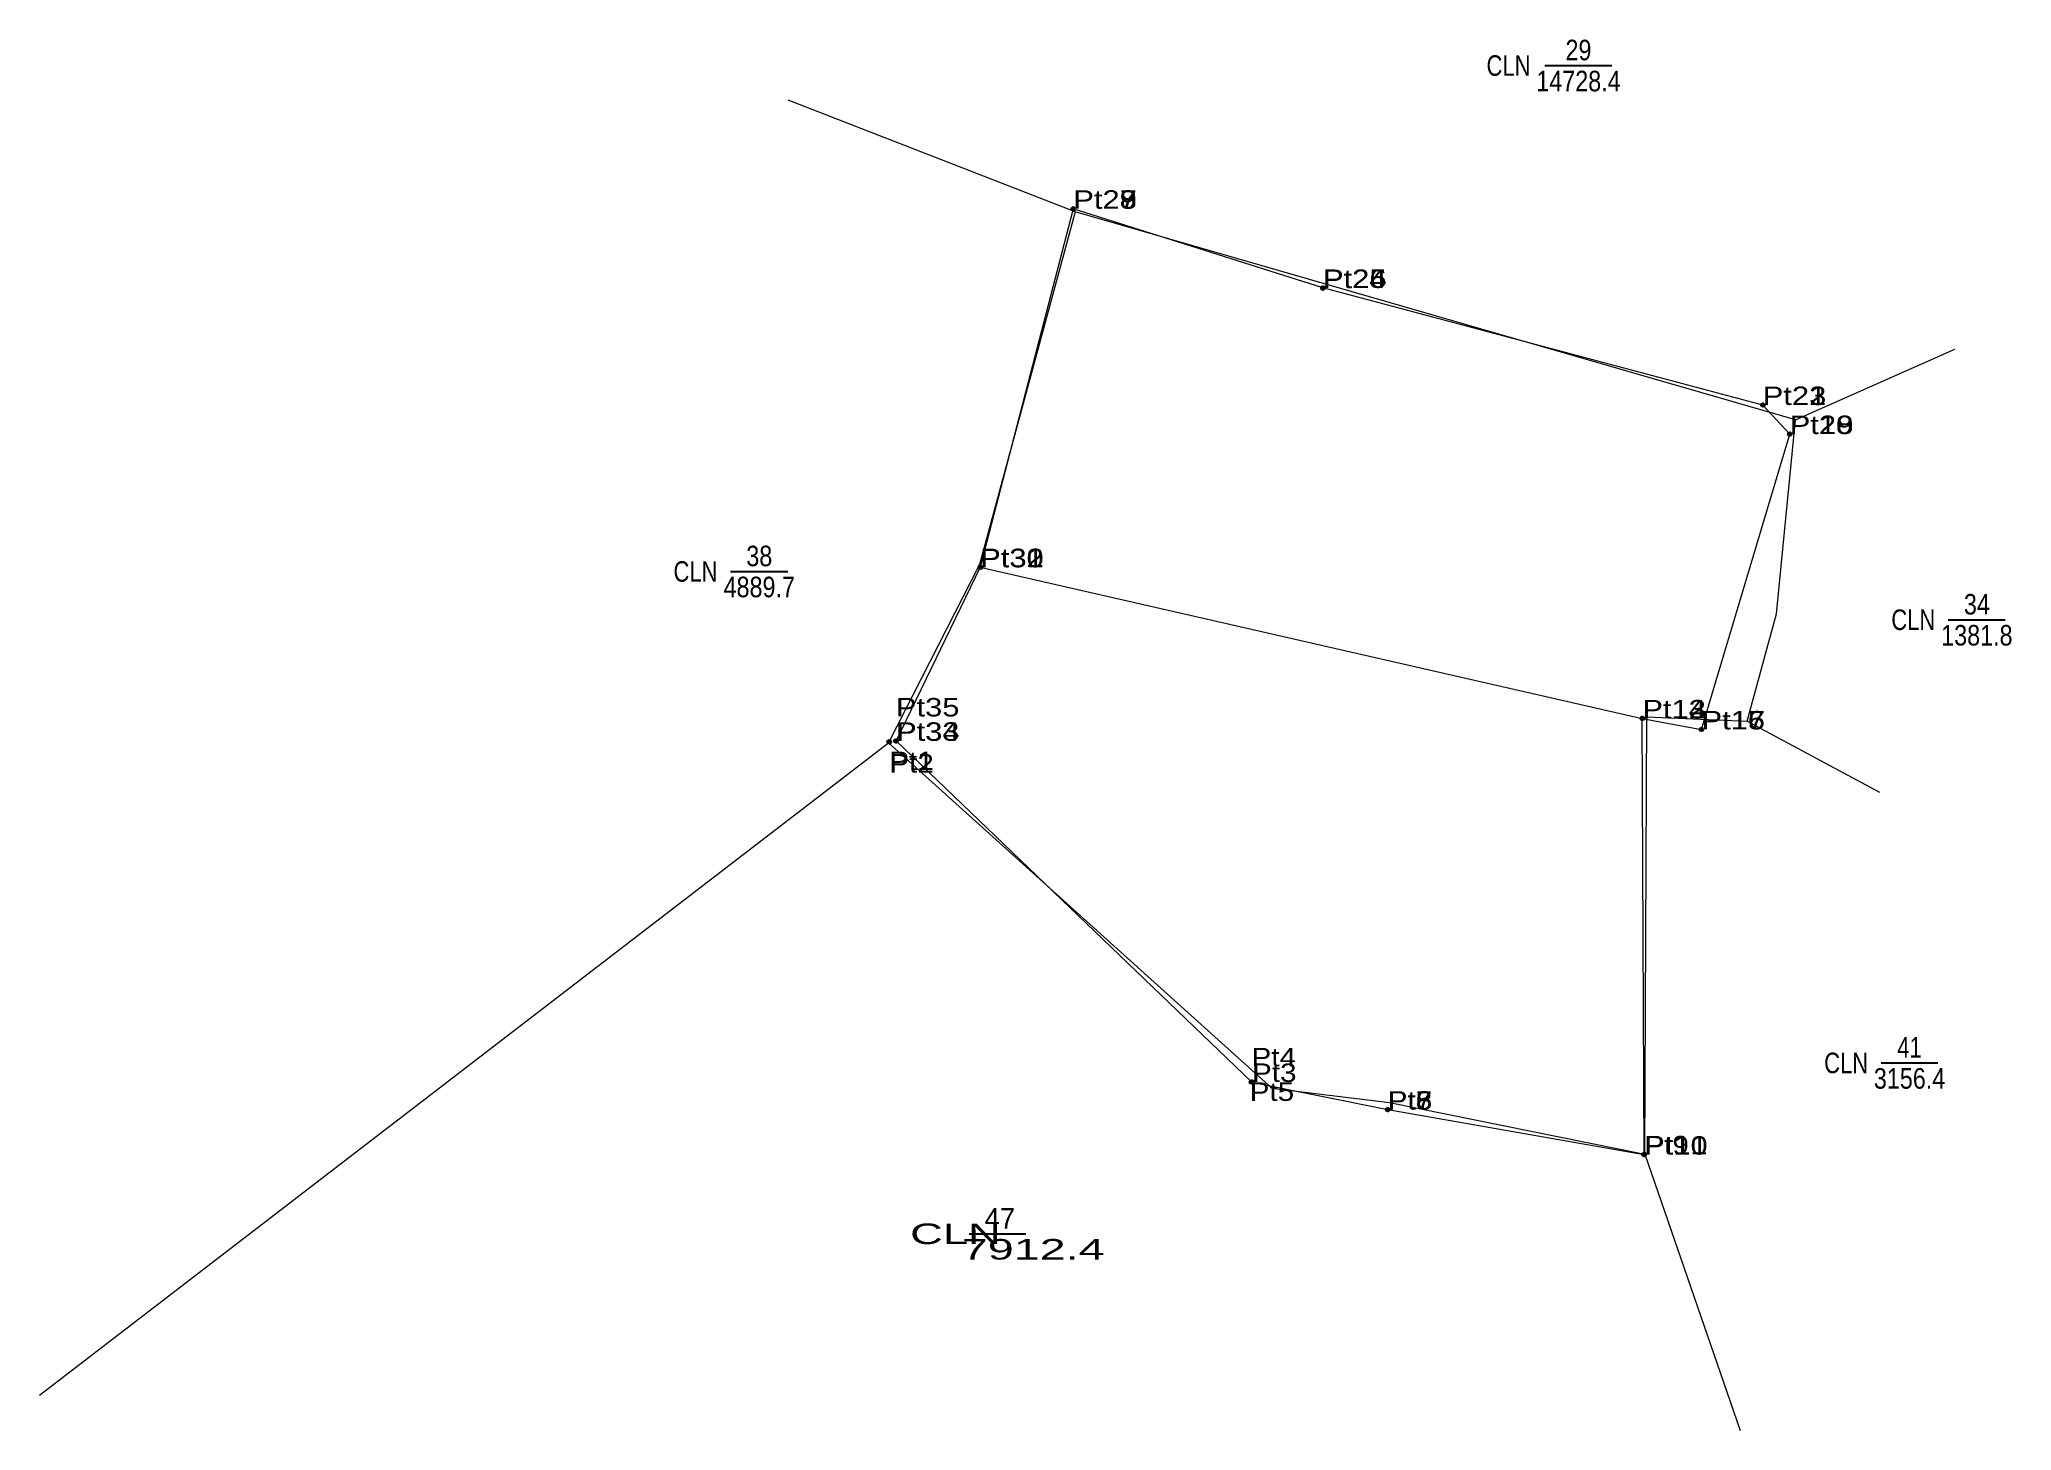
# Model space of a CAD drawing. Header units: metres. Extents: x 549210 to 549402, y 1841604 to 1841740.
import ezdxf
from ezdxf.enums import TextEntityAlignment as Align

# ---------------------------------------------------------------- set-up
doc = ezdxf.new("R2010")
doc.units = ezdxf.units.M
doc.header["$LTSCALE"] = 0.72
doc.header["$PDMODE"] = 32
doc.header["$PDSIZE"] = 0.36
doc.layers.add('10', color=7, linetype='Continuous', lineweight=13)
doc.layers.add('13', color=7, linetype='Continuous', lineweight=25)
doc.layers.add('12', color=7, linetype='Continuous')
doc.layers.add('7', color=7, linetype='Continuous')

msp = doc.modelspace()

# ---------------------------------------------------------------- linework, layer by layer
at = {"layer": '10'}
for p, q in [((549310.97, 1841722.9), (549301.64, 1841688.54)), ((549381.14, 1841702.65), (549396.66, 1841709.51)), ((549301.64, 1841688.54), (549292.78, 1841671.18)), ((549301.71, 1841688.28), (549366.21, 1841673.56)), ((549366.45, 1841631.13), (549366.66, 1841673.73)), ((549366.66, 1841673.73), (549376.43, 1841673.3)), ((549376.43, 1841673.3), (549389.32, 1841666.39)), ((549210.07, 1841607.64), (549292.78, 1841671.18)), ((549366.45, 1841631.13), (549375.73, 1841604.21))]:
    msp.add_line(p, q, dxfattribs=at)
for points in [[(549376.43, 1841673.3), (549379.27, 1841683.73), (549381.14, 1841702.65), (549310.97, 1841722.9), (549283.02, 1841733.76)], [(549292.78, 1841671.18), (549330.13, 1841637.56), (549341.59, 1841636.16), (549366.45, 1841631.13)]]:
    msp.add_lwpolyline(points, dxfattribs=at)
msp.add_lwpolyline([(549293.51, 1841671.37), (549328.16, 1841638.14), (549341.41, 1841635.46), (549366.39, 1841631.08), (549366.21, 1841673.56), (549371.97, 1841672.49), (549380.57, 1841701.25), (549377.94, 1841704.08), (549335.1, 1841715.48), (549310.78, 1841723.19), (549301.71, 1841688.28)], close=True, dxfattribs=at)
at = {"layer": '13'}
for p, q in [((549356.71, 1841737.14), (549363.24, 1841737.14)), ((549277.39, 1841687.87), (549282.97, 1841687.87)), ((549396.01, 1841683.17), (549401.57, 1841683.17)), ((549389.47, 1841640.01), (549394.99, 1841640.01)), ((549300.65, 1841623.37), (549306.17, 1841623.37))]:
    msp.add_line(p, q, dxfattribs=at)
at = {"layer": '7'}
for p in [(549310.78, 1841723.19), (549335.1, 1841715.48), (549335.1, 1841715.46), (549335.11, 1841715.48), (549377.94, 1841704.08), (549380.57, 1841701.25), (549301.71, 1841688.29), (549301.71, 1841688.28), (549301.71, 1841688.27), (549366.21, 1841673.56), (549366.22, 1841673.56), (549371.97, 1841672.49), (549292.84, 1841671.29), (549292.86, 1841671.28), (549293.5, 1841671.36), (549293.51, 1841671.37), (549293.52, 1841671.37), (549328.14, 1841638.14), (549328.16, 1841638.14), (549328.19, 1841638.16), (549341.4, 1841635.46), (549341.41, 1841635.46), (549366.39, 1841631.1), (549366.39, 1841631.08), (549366.41, 1841631.11)]:
    msp.add_point(p, dxfattribs=at)

# ---------------------------------------------------------------- texts
at = {"layer": '12'}
for s, width, p in [('Pt27', 1.25, (549310.78, 1841723.19)), ('Pt28', 1.25, (549310.78, 1841723.19)), ('Pt29', 1.25, (549310.78, 1841723.19)), ('Pt25', 1.25, (549335.1, 1841715.48)), ('Pt24', 1.25, (549335.1, 1841715.46)), ('Pt26', 1.25, (549335.11, 1841715.48)), ('Pt21', 1.25, (549377.94, 1841704.08)), ('Pt22', 1.25, (549377.94, 1841704.08)), ('Pt23', 1.25, (549377.94, 1841704.08)), ('Pt18', 1.25, (549380.57, 1841701.25)), ('Pt19', 1.25, (549380.57, 1841701.25)), ('Pt20', 1.25, (549380.57, 1841701.25)), ('Pt32', 1.25, (549301.71, 1841688.29)), ('Pt31', 1.25, (549301.71, 1841688.28)), ('Pt30', 1.25, (549301.71, 1841688.27)), ('Pt35', 1.25, (549293.5, 1841673.75)), ('Pt12', 1.25, (549366.21, 1841673.56)), ('Pt13', 1.25, (549366.21, 1841673.56)), ('Pt14', 1.25, (549366.22, 1841673.56)), ('Pt16', 1.25, (549371.97, 1841672.49)), ('Pt15', 1.25, (549371.97, 1841672.49)), ('Pt17', 1.25, (549371.98, 1841672.49)), ('Pt33', 1.25, (549293.5, 1841671.38)), ('Pt34', 1.25, (549293.52, 1841671.37)), ('Pt1', 1.2, (549292.84, 1841668.53)), ('Pt2', 1.2, (549292.86, 1841668.28)), ('Pt4', 1.2, (549328.14, 1841639.68)), ('Pt3', 1.2, (549328.19, 1841638.16)), ('Pt5', 1.2, (549327.96, 1841636.31)), ('Pt6', 1.2, (549341.4, 1841635.46)), ('Pt8', 1.2, (549341.41, 1841635.46)), ('Pt7', 1.2, (549341.41, 1841635.46)), ('Pt11', 1.25, (549366.38, 1841631.1)), ('Pt10', 1.25, (549366.39, 1841631.08)), ('Pt9', 1.2, (549366.41, 1841631.11))]:
    msp.add_text(s, height=1.8, dxfattribs=dict(at, width=width)).set_placement(p)
at = {"layer": '13'}
for s, width, p in [('29', 0.85, (549359.99, 1841737.65)), ('14728.4', 0.85, (549359.99, 1841734.63)), ('38', 0.85, (549280.19, 1841688.38)), ('4889.7', 0.85, (549280.19, 1841685.36)), ('34', 0.85, (549398.8, 1841683.68)), ('1381.8', 0.85, (549398.8, 1841680.66)), ('41', 0.8, (549392.23, 1841640.52)), ('3156.4', 0.85, (549392.24, 1841637.5)), ('7912.4', 1.7, (549306.88, 1841620.86))]:
    msp.add_text(s, height=2, dxfattribs=dict(at, width=width)).set_placement(p, align=Align.CENTER)
for width, p in [(0.8, (549355.91, 1841736.14)), (0.8, (549276.71, 1841686.87)), (0.8, (549395.34, 1841682.17)), (0.8, (549388.8, 1841639.01)), (1.65, (549304.94, 1841622.37))]:
    msp.add_text('CLN ', height=2, dxfattribs=dict(at, width=width)).set_placement(p, align=Align.RIGHT)
msp.add_text('47', height=2, dxfattribs=at).set_placement((549303.63, 1841623.88), align=Align.CENTER)

doc.saveas('drawing.dxf')
